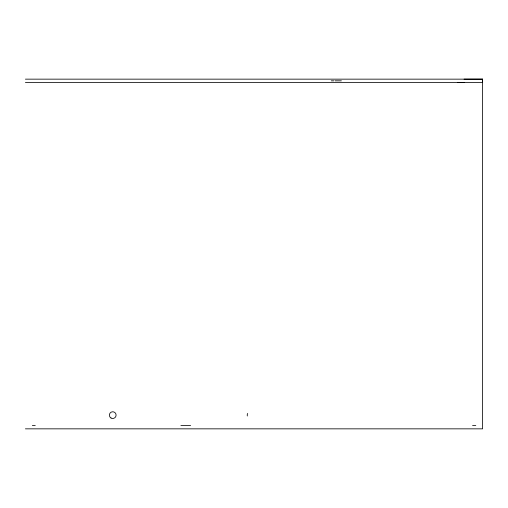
<?xml version="1.0" encoding="UTF-8"?>
<svg xmlns="http://www.w3.org/2000/svg" width="508" height="508" viewBox="0 0 508 508"><rect width="100%" height="100%" fill="white"/><g stroke="black" fill="none" stroke-linecap="round" stroke-linejoin="round"><path stroke-width="0.76" d="M25.4 82.512L482.549 82.525L482.6 79.153L482.594 428.847L25.4 428.841M464.052 79.159L482.549 79.159M25.4 79.153L482.6 79.153M331.286 80.835L333.813 80.835M335.026 80.835L341.376 80.835M457.854 82.512L464.102 82.512M32.353 425.482L35.262 425.482M180.892 425.482L190.633 425.482M472.567 425.488L475.812 425.488M247.345 416.001A3.365 3.365 0 0 1 247.682 413.449M111.049 418.04A3.365 3.365 0 0 0 116.097 415.131A3.365 3.365 0 0 0 111.049 412.217A3.365 3.365 0 0 0 111.049 418.04"/></g></svg>
